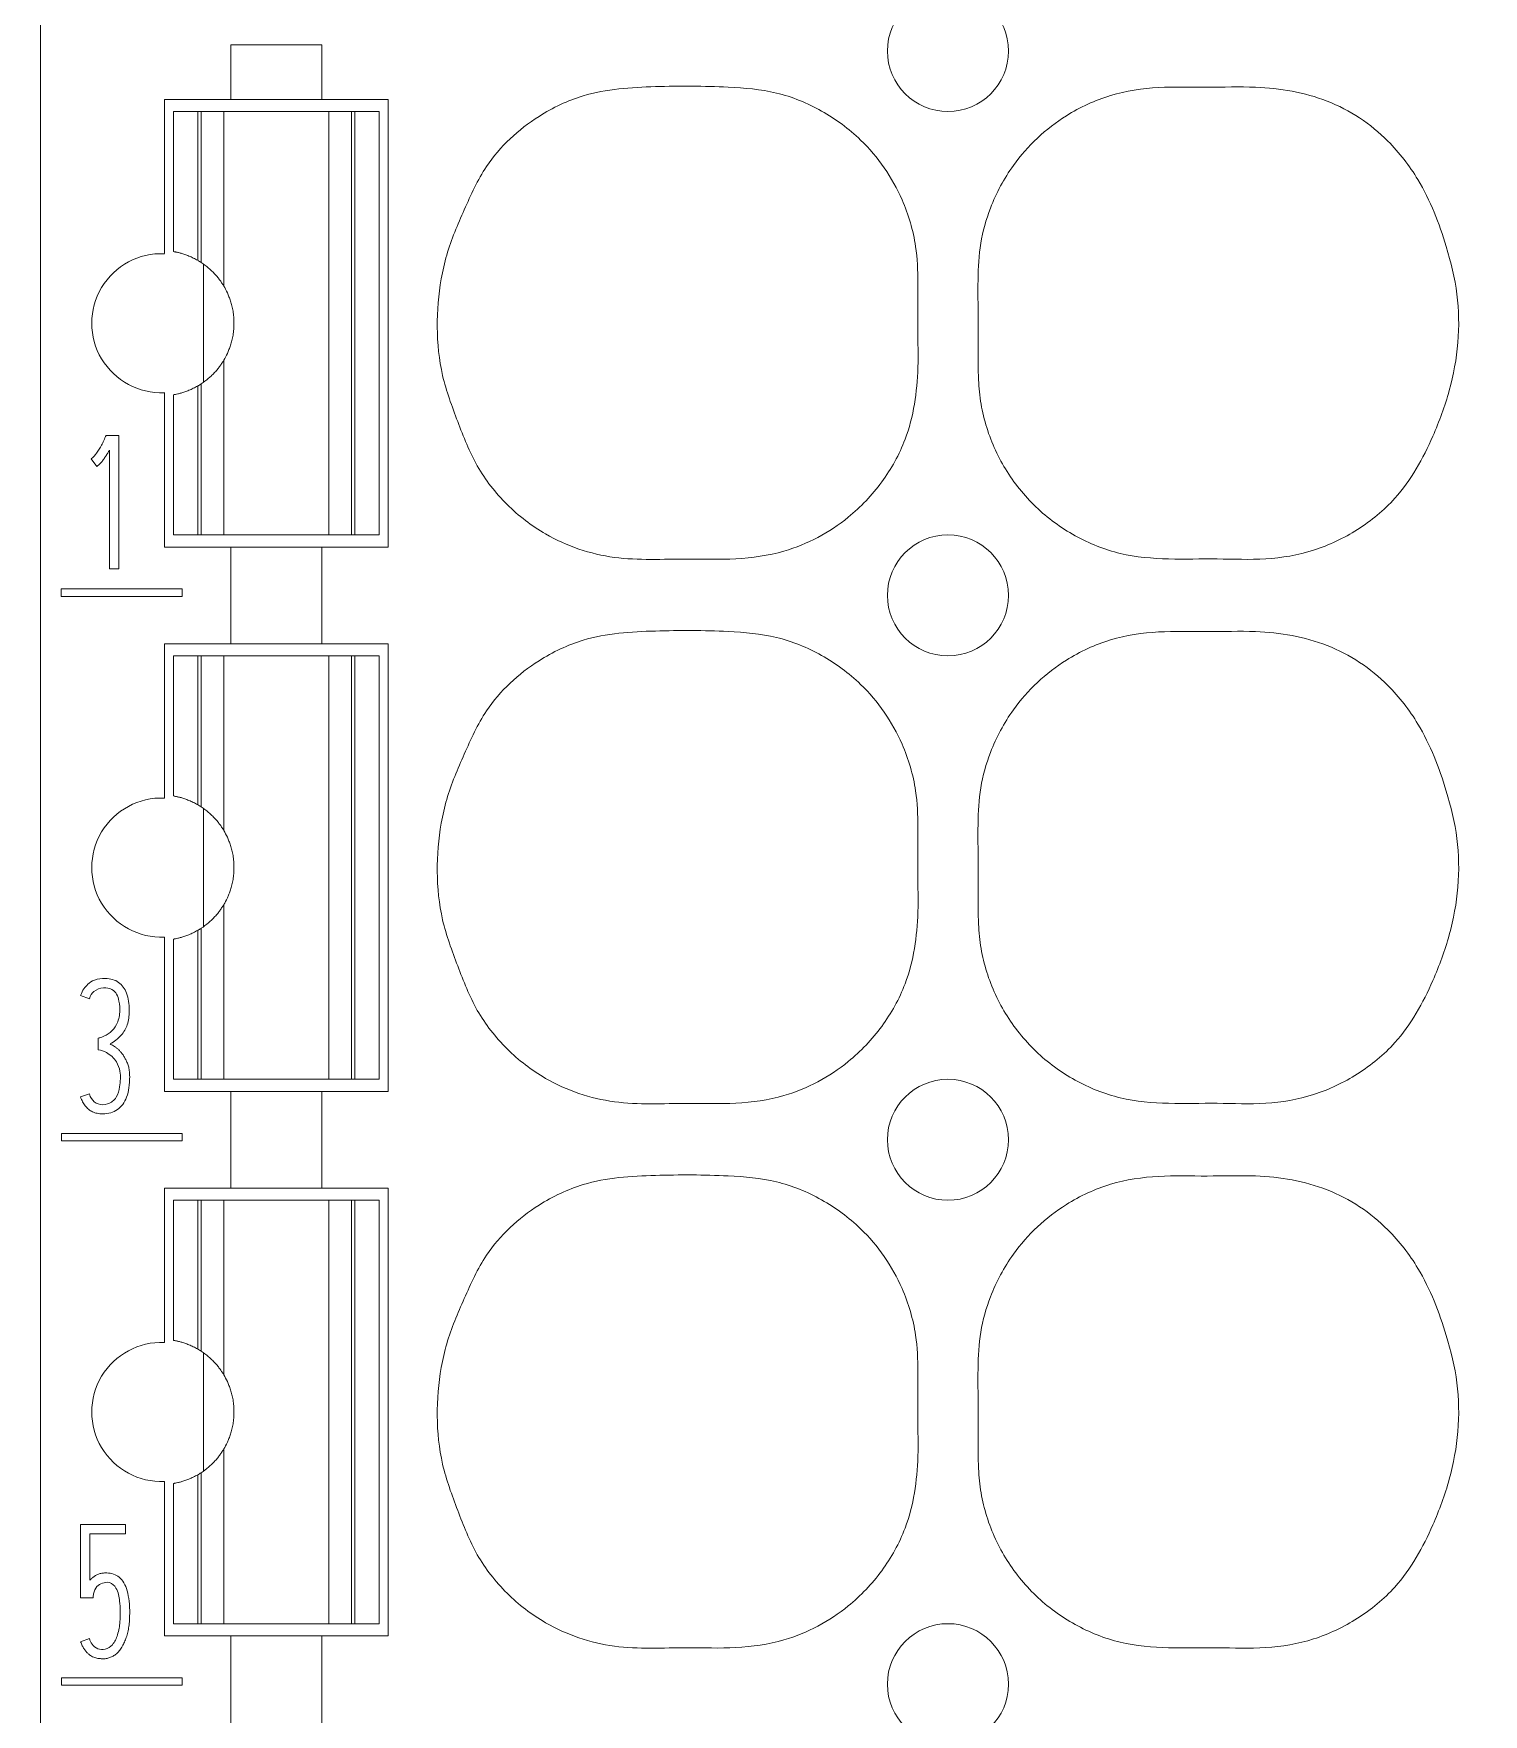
# Model space of a CAD drawing. Header units: millimetres. Extents: x 42356 to 50646, y 31507 to 39566.
# Drawn here: x 47682.47 to 47694.45, y 33787.12 to 33801.01 of the extents above; entities that cross this region are included whole.
import ezdxf

# ---------------------------------------------------------------- set-up
doc = ezdxf.new("R2010")
doc.units = ezdxf.units.MM
doc.set_wipeout_variables(frame=1)
doc.layers.add('000-PI-Oprema', color=30, linetype='Continuous', lineweight=5)
doc.layers.add('004-PI-DIN Šina', color=3, linetype='Continuous')

# ---------------------------------------------------------------- blocks, each defined once
blk = doc.blocks.new('*U116')
at = {"layer": '004-PI-DIN Šina'}
blk.add_lwpolyline([(650, -17.5), (650, 17.5), (0, 17.5), (0, -17.5)], close=True, dxfattribs=at)
blk = doc.blocks.new('PLC_CARD')
at = {"layer": '000-PI-Oprema'}
for p, q in [((0, -16.376), (0, -58.724)), ((15, -16.376), (15, -58.724)), ((1.575, -17.624), (1.575, -17.174)), ((1.575, -17.174), (2.325, -17.174)), ((2.325, -17.174), (2.325, -17.624)), ((1.025, -17.624), (1.025, -18.899)), ((1.575, -17.624), (1.025, -17.624)), ((2.325, -17.624), (1.575, -17.624)), ((2.875, -17.624), (2.325, -17.624)), ((2.875, -21.324), (2.875, -17.624)), ((1.099, -17.724), (1.099, -18.882)), ((1.1, -17.724), (1.3, -17.724)), ((1.1, -17.724), (1.1, -18.882)), ((1.1, -17.724), (1.1, -18.882)), ((1.328, -17.724), (1.3, -17.724)), ((1.3, -17.724), (1.3, -18.954)), ((1.516, -17.724), (1.328, -17.724)), ((1.328, -17.724), (1.328, -18.971)), ((1.516, -17.724), (1.516, -19.167)), ((2.572, -17.724), (2.384, -17.724)), ((2.384, -17.724), (2.384, -21.224)), ((2.6, -17.724), (2.572, -17.724)), ((2.572, -17.724), (2.572, -21.224)), ((2.8, -17.724), (2.6, -17.724)), ((2.6, -17.724), (2.6, -21.224)), ((2.8, -17.724), (2.8, -21.224)), ((1.349, -19.962), (1.349, -18.986)), ((1.516, -19.78), (1.516, -21.224)), ((1.3, -19.993), (1.3, -21.224)), ((1.328, -19.976), (1.328, -21.224)), ((1.025, -20.048), (1.025, -21.324)), ((1.099, -20.065), (1.099, -21.224)), ((1.1, -20.065), (1.1, -21.224)), ((1.1, -20.065), (1.1, -21.224)), ((0.543, -20.401), (0.648, -20.401)), ((0.648, -20.401), (0.648, -21.504)), ((0.571, -21.504), (0.571, -20.524)), ((15.1, -20.504), (15, -20.504)), ((0.466, -20.658), (0.421, -20.594)), ((15.1, -20.768), (15, -20.768)), ((1.1, -21.224), (1.3, -21.224)), ((1.328, -21.224), (1.3, -21.224)), ((1.516, -21.224), (1.328, -21.224)), ((2.572, -21.224), (2.384, -21.224)), ((2.6, -21.224), (2.572, -21.224)), ((2.8, -21.224), (2.6, -21.224)), ((1.025, -21.324), (1.575, -21.324)), ((1.575, -22.124), (1.575, -21.324)), ((1.575, -21.324), (2.325, -21.324)), ((2.325, -21.324), (2.875, -21.324)), ((2.325, -21.324), (2.325, -22.124)), ((0.648, -21.504), (0.571, -21.504)), ((1.172, -21.671), (0.173, -21.671)), ((0.173, -21.671), (0.173, -21.732)), ((1.172, -21.732), (1.172, -21.671)), ((0.173, -21.732), (1.172, -21.732)), ((1.025, -22.124), (1.025, -23.399)), ((1.575, -22.124), (1.025, -22.124)), ((1.099, -22.224), (1.099, -23.382)), ((1.1, -22.224), (1.3, -22.224)), ((1.1, -22.224), (1.1, -23.382)), ((1.1, -22.224), (1.1, -23.382)), ((1.328, -22.224), (1.3, -22.224)), ((1.3, -22.224), (1.3, -23.454)), ((1.516, -22.224), (1.328, -22.224)), ((1.328, -22.224), (1.328, -23.471)), ((1.516, -22.224), (1.516, -23.667)), ((2.325, -22.124), (1.575, -22.124)), ((2.875, -22.124), (2.325, -22.124)), ((2.572, -22.224), (2.384, -22.224)), ((2.384, -22.224), (2.384, -25.724)), ((2.6, -22.224), (2.572, -22.224)), ((2.572, -22.224), (2.572, -25.724)), ((2.8, -22.224), (2.6, -22.224)), ((2.6, -22.224), (2.6, -25.724)), ((2.8, -22.224), (2.8, -25.724)), ((2.875, -25.824), (2.875, -22.124)), ((15, -23.456), (15.1, -23.456)), ((1.349, -24.462), (1.349, -23.486)), ((15.1, -24.048), (15, -24.048)), ((15.1, -24.848), (15.1, -24.048)), ((1.516, -24.28), (1.516, -25.724)), ((1.025, -24.548), (1.025, -25.824)), ((1.099, -24.565), (1.099, -25.724)), ((1.1, -24.565), (1.1, -25.724)), ((1.1, -24.565), (1.1, -25.724)), ((1.3, -24.493), (1.3, -25.724)), ((1.328, -24.476), (1.328, -25.724)), ((15.1, -24.848), (15, -24.848)), ((15.1, -26.168), (15.1, -24.848)), ((0.405, -25.058), (0.333, -25.03)), ((0.478, -25.48), (0.478, -25.384)), ((1.025, -25.824), (1.575, -25.824)), ((1.1, -25.724), (1.3, -25.724)), ((1.328, -25.724), (1.3, -25.724)), ((1.516, -25.724), (1.328, -25.724)), ((1.575, -26.624), (1.575, -25.824)), ((1.575, -25.824), (2.325, -25.824)), ((2.325, -25.824), (2.875, -25.824)), ((2.325, -25.824), (2.325, -26.624)), ((2.572, -25.724), (2.384, -25.724)), ((2.6, -25.724), (2.572, -25.724)), ((2.8, -25.724), (2.6, -25.724)), ((0.331, -25.87), (0.406, -25.845)), ((1.173, -26.172), (0.174, -26.172)), ((0.174, -26.172), (0.174, -26.233)), ((0.174, -26.233), (1.173, -26.233)), ((1.173, -26.233), (1.173, -26.172)), ((15.1, -26.168), (15, -26.168)), ((15.1, -27.408), (15.1, -26.168)), ((1.025, -26.624), (1.025, -27.899)), ((1.575, -26.624), (1.025, -26.624)), ((2.325, -26.624), (1.575, -26.624)), ((2.875, -26.624), (2.325, -26.624)), ((2.875, -30.324), (2.875, -26.624)), ((1.099, -26.724), (1.099, -27.882)), ((1.1, -26.724), (1.3, -26.724)), ((1.1, -26.724), (1.1, -27.882)), ((1.1, -26.724), (1.1, -27.882)), ((1.328, -26.724), (1.3, -26.724)), ((1.3, -26.724), (1.3, -27.954)), ((1.516, -26.724), (1.328, -26.724)), ((1.328, -26.724), (1.328, -27.971)), ((1.516, -26.724), (1.516, -28.167)), ((2.572, -26.724), (2.384, -26.724)), ((2.384, -26.724), (2.384, -30.224)), ((2.6, -26.724), (2.572, -26.724)), ((2.572, -26.724), (2.572, -30.224)), ((2.8, -26.724), (2.6, -26.724)), ((2.6, -26.724), (2.6, -30.224)), ((2.8, -26.724), (2.8, -30.224)), ((15.127, -27.012), (15.1, -27.012)), ((15.1, -27.408), (15, -27.408)), ((1.349, -28.962), (1.349, -27.986)), ((15.1, -28.048), (15, -28.048)), ((15.1, -28.088), (15.1, -28.048)), ((15.1, -28.088), (15, -28.088)), ((15.1, -30.888), (15.1, -28.088)), ((15.127, -28.155), (15.1, -28.155)), ((15.127, -28.516), (15.1, -28.516)), ((15.127, -28.599), (15.1, -28.599)), ((15.127, -28.516), (15.127, -28.599)), ((1.516, -28.78), (1.516, -30.224)), ((1.3, -28.993), (1.3, -30.224)), ((1.328, -28.976), (1.328, -30.224)), ((1.025, -29.048), (1.025, -30.324)), ((1.099, -29.065), (1.099, -30.224)), ((1.1, -29.065), (1.1, -30.224)), ((1.1, -29.065), (1.1, -30.224)), ((0.331, -30.01), (0.331, -29.404)), ((0.331, -29.404), (0.703, -29.404)), ((0.703, -29.404), (0.703, -29.481)), ((0.409, -29.481), (0.409, -29.865)), ((0.703, -29.481), (0.409, -29.481)), ((15.127, -29.506), (15.1, -29.506)), ((15.127, -29.564), (15.1, -29.564)), ((15.127, -29.581), (15.1, -29.581)), ((15.127, -29.564), (15.127, -29.581)), ((15.127, -29.747), (15.1, -29.747)), ((15.127, -29.747), (15.127, -30.274)), ((0.437, -30.01), (0.331, -30.01)), ((1.1, -30.224), (1.3, -30.224)), ((1.328, -30.224), (1.3, -30.224)), ((1.516, -30.224), (1.328, -30.224)), ((2.572, -30.224), (2.384, -30.224)), ((2.6, -30.224), (2.572, -30.224)), ((2.8, -30.224), (2.6, -30.224)), ((15.127, -30.274), (15.1, -30.274)), ((15.127, -30.274), (15.127, -30.413)), ((0.333, -30.373), (0.406, -30.347)), ((1.025, -30.324), (1.575, -30.324)), ((1.575, -31.124), (1.575, -30.324)), ((1.575, -30.324), (2.325, -30.324)), ((2.325, -30.324), (2.875, -30.324)), ((2.325, -30.324), (2.325, -31.124)), ((15.127, -30.413), (15.1, -30.413)), ((15.127, -30.413), (15.127, -30.935)), ((1.173, -30.672), (0.175, -30.672)), ((0.175, -30.672), (0.175, -30.733)), ((1.173, -30.733), (1.173, -30.672)), ((0.175, -30.733), (1.173, -30.733)), ((15.1, -30.888), (15, -30.888)), ((15.027, -30.888), (15.027, -30.935)), ((15.127, -30.935), (15.027, -30.935))]:
    blk.add_line(p, q, dxfattribs=at)
for centre in [(7.5, -17.224), (7.5, -21.724), (7.5, -26.224), (7.5, -30.724)]:
    blk.add_circle(centre, 0.5, dxfattribs=at)
for centre, radius, start, end in [((1, -19.474), 0.575, 87.5081, 272.4919), ((1, -19.474), 0.6, 56.8644, 60), ((1, -19.474), 0.6, 300, 303.1356), ((1, -23.974), 0.575, 87.5081, 272.4919), ((1, -23.974), 0.6, 56.8644, 60), ((1, -23.974), 0.6, 300, 303.1356), ((1, -28.474), 0.575, 87.5081, 272.4919), ((1, -28.474), 0.6, 56.8644, 60), ((1, -28.474), 0.6, 300, 303.1356)]:
    blk.add_arc(centre, radius, start, end, dxfattribs=at)
for points, knots in [([(3.611, -20.654), (3.677, -20.77), (3.845, -20.984), (4.22, -21.273), (4.74, -21.449), (5.28, -21.415), (5.747, -21.434), (6.218, -21.366), (6.641, -21.14), (6.966, -20.797), (7.198, -20.381), (7.264, -19.908), (7.242, -19.375), (7.27, -18.903), (7.118, -18.381), (6.845, -17.987), (6.465, -17.706), (6.087, -17.551), (5.616, -17.513), (5.085, -17.512), (4.542, -17.545), (4.051, -17.78), (3.696, -18.105), (3.502, -18.536), (3.369, -18.843), (3.295, -19.172), (3.268, -19.505), (3.307, -19.911), (3.448, -20.287), (3.545, -20.538), (3.611, -20.654)], [0, 0, 0, 0, 0.03125, 0.0625, 0.109375, 0.15625, 0.1875, 0.21875, 0.265625, 0.296875, 0.328125, 0.375, 0.40625, 0.453125, 0.484375, 0.53125, 0.5625, 0.59375, 0.625, 0.671875, 0.71875, 0.75, 0.796875, 0.828125, 0.859375, 0.875, 0.90625, 0.9375, 0.96875, 1, 1, 1, 1]), ([(7.976, -20.679), (8.045, -20.794), (8.215, -21.005), (8.542, -21.245), (8.92, -21.397), (9.324, -21.43), (9.725, -21.417), (10.127, -21.437), (10.527, -21.368), (10.893, -21.193), (11.262, -20.891), (11.491, -20.473), (11.654, -20.034), (11.727, -19.636), (11.721, -19.231), (11.608, -18.774), (11.439, -18.334), (11.107, -17.902), (10.65, -17.598), (10.109, -17.509), (9.642, -17.529), (9.24, -17.514), (8.839, -17.573), (8.5, -17.731), (8.233, -17.936), (8.011, -18.189), (7.852, -18.486), (7.76, -18.812), (7.744, -19.147), (7.754, -19.515), (7.744, -19.85), (7.77, -20.185), (7.848, -20.444), (7.941, -20.622), (7.976, -20.679)], [0, 0, 0, 0, 0.03125, 0.0625, 0.09375, 0.125, 0.15625, 0.1875, 0.21875, 0.25, 0.28125, 0.328125, 0.359375, 0.390625, 0.421875, 0.453125, 0.5, 0.53125, 0.578125, 0.625, 0.65625, 0.6875, 0.71875, 0.75, 0.773438, 0.796875, 0.828125, 0.851562, 0.875, 0.90625, 0.9375, 0.953125, 0.984375, 1, 1, 1, 1]), ([(2.384, -17.724), (2.375, -17.724), (2.356, -17.724), (2.328, -17.724), (2.299, -17.724), (2.279, -17.724), (2.242, -17.724), (2.171, -17.724), (2.096, -17.724), (2.003, -17.724), (1.904, -17.724), (1.806, -17.724), (1.727, -17.724), (1.658, -17.724), (1.62, -17.724), (1.6, -17.724), (1.561, -17.724), (1.534, -17.724), (1.516, -17.724)], [0, 0, 0, 0, 0.06207, 0.11975, 0.187035, 0.2395, 0.284229, 0.328958, 0.391725, 0.453791, 0.535986, 0.613149, 0.671042, 0.715771, 0.7605, 0.819646, 0.88025, 1, 1, 1, 1]), ([(1.3, -18.954), (1.288, -18.947), (1.276, -18.941), (1.258, -18.932), (1.252, -18.929), (1.24, -18.924), (1.234, -18.921), (1.216, -18.914), (1.205, -18.91), (1.188, -18.904), (1.183, -18.902), (1.172, -18.899), (1.167, -18.897), (1.153, -18.893), (1.144, -18.891), (1.132, -18.888), (1.129, -18.888), (1.122, -18.886), (1.116, -18.885), (1.111, -18.884), (1.107, -18.883), (1.106, -18.883), (1.101, -18.882), (1.1, -18.882), (1.1, -18.882)], [0, 0, 0, 0, 0.125, 0.125, 0.1875, 0.1875, 0.25, 0.25, 0.375, 0.375, 0.4375, 0.4375, 0.5, 0.5, 0.625, 0.625, 0.6875, 0.6875, 0.75, 0.8125, 0.8125, 0.875, 0.875, 1, 1, 1, 1]), ([(1.516, -19.167), (1.512, -19.161), (1.507, -19.153), (1.497, -19.138), (1.492, -19.129), (1.479, -19.113), (1.473, -19.104), (1.458, -19.086), (1.451, -19.078), (1.435, -19.06), (1.427, -19.052), (1.409, -19.035), (1.4, -19.026), (1.371, -19.001), (1.35, -18.986), (1.328, -18.971)], [0, 0, 0, 0, 0.125, 0.125, 0.25, 0.25, 0.375, 0.375, 0.5, 0.5, 0.625, 0.625, 0.75, 0.75, 1, 1, 1, 1]), ([(1.516, -19.78), (1.526, -19.763), (1.536, -19.745), (1.55, -19.714), (1.554, -19.704), (1.563, -19.681), (1.567, -19.669), (1.575, -19.644), (1.579, -19.631), (1.584, -19.61), (1.586, -19.602), (1.589, -19.588), (1.591, -19.58), (1.594, -19.557), (1.596, -19.541), (1.599, -19.516), (1.599, -19.508), (1.6, -19.491), (1.6, -19.474), (1.6, -19.457), (1.599, -19.44), (1.599, -19.431), (1.596, -19.406), (1.594, -19.39), (1.591, -19.367), (1.589, -19.36), (1.586, -19.345), (1.584, -19.338), (1.579, -19.317), (1.576, -19.304), (1.568, -19.278), (1.563, -19.266), (1.554, -19.244), (1.55, -19.233), (1.536, -19.203), (1.526, -19.184), (1.516, -19.167)], [0, 0, 0, 0, 0.125, 0.125, 0.1875, 0.1875, 0.25, 0.25, 0.3125, 0.3125, 0.34375, 0.34375, 0.375, 0.375, 0.4375, 0.4375, 0.46875, 0.46875, 0.5, 0.53125, 0.53125, 0.5625, 0.5625, 0.625, 0.625, 0.65625, 0.65625, 0.6875, 0.6875, 0.75, 0.75, 0.8125, 0.8125, 0.875, 0.875, 1, 1, 1, 1]), ([(1.328, -19.976), (1.35, -19.962), (1.371, -19.946), (1.399, -19.921), (1.409, -19.913), (1.427, -19.896), (1.435, -19.887), (1.451, -19.87), (1.458, -19.861), (1.473, -19.844), (1.479, -19.835), (1.491, -19.818), (1.497, -19.81), (1.507, -19.794), (1.512, -19.787), (1.516, -19.78)], [0, 0, 0, 0, 0.25, 0.25, 0.375, 0.375, 0.5, 0.5, 0.625, 0.625, 0.75, 0.75, 0.875, 0.875, 1, 1, 1, 1]), ([(1.1, -20.065), (1.1, -20.065), (1.101, -20.065), (1.106, -20.064), (1.107, -20.064), (1.111, -20.063), (1.114, -20.063), (1.122, -20.061), (1.128, -20.06), (1.14, -20.057), (1.144, -20.056), (1.153, -20.054), (1.162, -20.051), (1.172, -20.048), (1.183, -20.045), (1.188, -20.043), (1.205, -20.038), (1.216, -20.033), (1.24, -20.024), (1.252, -20.018), (1.276, -20.006), (1.288, -20), (1.3, -19.993)], [0, 0, 0, 0, 0.125, 0.125, 0.1875, 0.1875, 0.25, 0.25, 0.375, 0.375, 0.4375, 0.4375, 0.5, 0.5625, 0.5625, 0.625, 0.625, 0.75, 0.75, 0.875, 0.875, 1, 1, 1, 1]), ([(0.421, -20.594), (0.437, -20.58), (0.47, -20.546), (0.501, -20.493), (0.525, -20.443), (0.537, -20.415), (0.543, -20.401)], [0, 0, 0, 0, 0.274424, 0.612757, 0.793666, 1, 1, 1, 1]), ([(0.571, -20.524), (0.566, -20.532), (0.556, -20.548), (0.541, -20.573), (0.524, -20.598), (0.506, -20.622), (0.486, -20.642), (0.473, -20.653), (0.466, -20.658)], [0, 0, 0, 0, 0.160979, 0.331327, 0.511234, 0.688038, 0.850249, 1, 1, 1, 1]), ([(15.1, -20.768), (15.1, -20.887), (15.1, -21.165), (15.1, -21.56), (15.1, -21.937), (15.1, -22.226), (15.1, -22.397), (15.1, -22.344), (15.1, -21.949), (15.1, -21.467), (15.1, -20.898), (15.1, -20.56), (15.1, -20.504), (15.1, -20.504)], [0, 0, 0, 0, 0.084853, 0.194043, 0.264481, 0.338003, 0.380852, 0.417934, 0.497429, 0.657125, 0.779194, 0.912825, 1, 1, 1, 1]), ([(15.1, -23.456), (15.1, -23.456), (15.1, -23.391), (15.1, -22.996), (15.1, -22.311), (15.1, -21.549), (15.1, -21.015), (15.1, -20.768)], [0, 0, 0, 0, 0.115769, 0.313891, 0.502507, 0.7699, 1, 1, 1, 1]), ([(2.384, -21.224), (2.375, -21.224), (2.356, -21.224), (2.328, -21.224), (2.299, -21.224), (2.279, -21.224), (2.242, -21.224), (2.171, -21.224), (2.096, -21.224), (2.003, -21.224), (1.904, -21.224), (1.806, -21.224), (1.727, -21.224), (1.658, -21.224), (1.62, -21.224), (1.6, -21.224), (1.561, -21.224), (1.534, -21.224), (1.516, -21.224)], [0, 0, 0, 0, 0.06207, 0.11975, 0.187035, 0.2395, 0.284229, 0.328958, 0.391725, 0.453791, 0.535986, 0.613149, 0.671042, 0.715771, 0.7605, 0.819646, 0.88025, 1, 1, 1, 1]), ([(3.611, -25.154), (3.677, -25.27), (3.845, -25.484), (4.22, -25.773), (4.74, -25.949), (5.28, -25.915), (5.747, -25.934), (6.218, -25.866), (6.641, -25.64), (6.966, -25.297), (7.198, -24.881), (7.264, -24.408), (7.242, -23.875), (7.27, -23.403), (7.118, -22.881), (6.845, -22.487), (6.465, -22.206), (6.087, -22.051), (5.616, -22.013), (5.085, -22.012), (4.542, -22.045), (4.051, -22.28), (3.696, -22.605), (3.502, -23.036), (3.369, -23.343), (3.295, -23.672), (3.268, -24.005), (3.307, -24.411), (3.448, -24.787), (3.545, -25.038), (3.611, -25.154)], [0, 0, 0, 0, 0.03125, 0.0625, 0.109375, 0.15625, 0.1875, 0.21875, 0.265625, 0.296875, 0.328125, 0.375, 0.40625, 0.453125, 0.484375, 0.53125, 0.5625, 0.59375, 0.625, 0.671875, 0.71875, 0.75, 0.796875, 0.828125, 0.859375, 0.875, 0.90625, 0.9375, 0.96875, 1, 1, 1, 1]), ([(7.976, -25.179), (8.045, -25.294), (8.215, -25.505), (8.542, -25.745), (8.92, -25.897), (9.324, -25.93), (9.725, -25.917), (10.127, -25.937), (10.527, -25.868), (10.893, -25.693), (11.262, -25.391), (11.491, -24.973), (11.654, -24.534), (11.727, -24.136), (11.721, -23.731), (11.608, -23.274), (11.439, -22.834), (11.107, -22.402), (10.65, -22.098), (10.109, -22.009), (9.642, -22.029), (9.24, -22.014), (8.839, -22.073), (8.5, -22.231), (8.233, -22.436), (8.011, -22.689), (7.852, -22.986), (7.76, -23.312), (7.744, -23.647), (7.754, -24.015), (7.744, -24.35), (7.77, -24.685), (7.848, -24.944), (7.941, -25.122), (7.976, -25.179)], [0, 0, 0, 0, 0.03125, 0.0625, 0.09375, 0.125, 0.15625, 0.1875, 0.21875, 0.25, 0.28125, 0.328125, 0.359375, 0.390625, 0.421875, 0.453125, 0.5, 0.53125, 0.578125, 0.625, 0.65625, 0.6875, 0.71875, 0.75, 0.773438, 0.796875, 0.828125, 0.851562, 0.875, 0.90625, 0.9375, 0.953125, 0.984375, 1, 1, 1, 1]), ([(2.384, -22.224), (2.375, -22.224), (2.356, -22.224), (2.328, -22.224), (2.299, -22.224), (2.279, -22.224), (2.242, -22.224), (2.171, -22.224), (2.096, -22.224), (2.003, -22.224), (1.904, -22.224), (1.806, -22.224), (1.727, -22.224), (1.658, -22.224), (1.62, -22.224), (1.6, -22.224), (1.561, -22.224), (1.534, -22.224), (1.516, -22.224)], [0, 0, 0, 0, 0.06207, 0.11975, 0.187035, 0.2395, 0.284229, 0.328958, 0.391725, 0.453791, 0.535986, 0.613149, 0.671042, 0.715771, 0.7605, 0.819646, 0.88025, 1, 1, 1, 1]), ([(1.3, -23.454), (1.288, -23.447), (1.276, -23.441), (1.258, -23.432), (1.252, -23.429), (1.24, -23.424), (1.234, -23.421), (1.216, -23.414), (1.205, -23.41), (1.188, -23.404), (1.183, -23.402), (1.172, -23.399), (1.167, -23.397), (1.153, -23.393), (1.144, -23.391), (1.132, -23.388), (1.129, -23.388), (1.122, -23.386), (1.116, -23.385), (1.111, -23.384), (1.107, -23.383), (1.106, -23.383), (1.101, -23.382), (1.1, -23.382), (1.1, -23.382)], [0, 0, 0, 0, 0.125, 0.125, 0.1875, 0.1875, 0.25, 0.25, 0.375, 0.375, 0.4375, 0.4375, 0.5, 0.5, 0.625, 0.625, 0.6875, 0.6875, 0.75, 0.8125, 0.8125, 0.875, 0.875, 1, 1, 1, 1]), ([(1.516, -23.667), (1.512, -23.661), (1.507, -23.653), (1.497, -23.638), (1.492, -23.629), (1.479, -23.613), (1.473, -23.604), (1.458, -23.586), (1.451, -23.578), (1.435, -23.56), (1.427, -23.552), (1.409, -23.535), (1.4, -23.526), (1.371, -23.501), (1.35, -23.486), (1.328, -23.471)], [0, 0, 0, 0, 0.125, 0.125, 0.25, 0.25, 0.375, 0.375, 0.5, 0.5, 0.625, 0.625, 0.75, 0.75, 1, 1, 1, 1]), ([(1.516, -24.28), (1.526, -24.263), (1.536, -24.245), (1.55, -24.214), (1.554, -24.204), (1.563, -24.181), (1.567, -24.169), (1.575, -24.144), (1.579, -24.131), (1.584, -24.11), (1.586, -24.102), (1.589, -24.088), (1.591, -24.08), (1.594, -24.057), (1.596, -24.041), (1.599, -24.016), (1.599, -24.008), (1.6, -23.991), (1.6, -23.974), (1.6, -23.957), (1.599, -23.94), (1.599, -23.931), (1.596, -23.906), (1.594, -23.89), (1.591, -23.867), (1.589, -23.86), (1.586, -23.845), (1.584, -23.838), (1.579, -23.817), (1.576, -23.804), (1.568, -23.778), (1.563, -23.766), (1.554, -23.744), (1.55, -23.733), (1.536, -23.703), (1.526, -23.684), (1.516, -23.667)], [0, 0, 0, 0, 0.125, 0.125, 0.1875, 0.1875, 0.25, 0.25, 0.3125, 0.3125, 0.34375, 0.34375, 0.375, 0.375, 0.4375, 0.4375, 0.46875, 0.46875, 0.5, 0.53125, 0.53125, 0.5625, 0.5625, 0.625, 0.625, 0.65625, 0.65625, 0.6875, 0.6875, 0.75, 0.75, 0.8125, 0.8125, 0.875, 0.875, 1, 1, 1, 1]), ([(1.328, -24.476), (1.35, -24.462), (1.371, -24.446), (1.399, -24.421), (1.409, -24.413), (1.427, -24.396), (1.435, -24.387), (1.451, -24.37), (1.458, -24.361), (1.473, -24.344), (1.479, -24.335), (1.491, -24.318), (1.497, -24.31), (1.507, -24.294), (1.512, -24.287), (1.516, -24.28)], [0, 0, 0, 0, 0.25, 0.25, 0.375, 0.375, 0.5, 0.5, 0.625, 0.625, 0.75, 0.75, 0.875, 0.875, 1, 1, 1, 1]), ([(1.1, -24.565), (1.1, -24.565), (1.101, -24.565), (1.106, -24.564), (1.107, -24.564), (1.111, -24.563), (1.114, -24.563), (1.122, -24.561), (1.128, -24.56), (1.14, -24.557), (1.144, -24.556), (1.153, -24.554), (1.162, -24.551), (1.172, -24.548), (1.183, -24.545), (1.188, -24.543), (1.205, -24.538), (1.216, -24.533), (1.24, -24.524), (1.252, -24.518), (1.276, -24.506), (1.288, -24.5), (1.3, -24.493)], [0, 0, 0, 0, 0.125, 0.125, 0.1875, 0.1875, 0.25, 0.25, 0.375, 0.375, 0.4375, 0.4375, 0.5, 0.5625, 0.5625, 0.625, 0.625, 0.75, 0.75, 0.875, 0.875, 1, 1, 1, 1]), ([(0.333, -25.03), (0.34, -25.01), (0.356, -24.978), (0.394, -24.933), (0.453, -24.896), (0.545, -24.884), (0.654, -24.91), (0.725, -25.018), (0.737, -25.14), (0.73, -25.258), (0.685, -25.346), (0.628, -25.398), (0.593, -25.423), (0.577, -25.432)], [0, 0, 0, 0, 0.063247, 0.112632, 0.179319, 0.27478, 0.391534, 0.504091, 0.647878, 0.763761, 0.866845, 0.941481, 1, 1, 1, 1]), ([(0.478, -25.384), (0.488, -25.382), (0.523, -25.372), (0.581, -25.341), (0.638, -25.269), (0.661, -25.174), (0.653, -25.088), (0.636, -25.02), (0.59, -24.973), (0.517, -24.961), (0.44, -24.989), (0.413, -25.032), (0.405, -25.058)], [0, 0, 0, 0, 0.040831, 0.149565, 0.264607, 0.407315, 0.534359, 0.616951, 0.691579, 0.788079, 0.903151, 1, 1, 1, 1]), ([(0.577, -25.432), (0.581, -25.434), (0.59, -25.439), (0.605, -25.448), (0.622, -25.459), (0.64, -25.473), (0.658, -25.491), (0.675, -25.511), (0.692, -25.535), (0.706, -25.561), (0.72, -25.591), (0.731, -25.625), (0.737, -25.662), (0.739, -25.72), (0.735, -25.791), (0.717, -25.869), (0.685, -25.932), (0.639, -25.978), (0.58, -26.005), (0.522, -26.012), (0.47, -26.007), (0.43, -25.995), (0.397, -25.973), (0.37, -25.944), (0.348, -25.909), (0.336, -25.883), (0.331, -25.87)], [0, 0, 0, 0, 0.013742, 0.030757, 0.051099, 0.073878, 0.09839, 0.124871, 0.153233, 0.183485, 0.2159, 0.250508, 0.287713, 0.328123, 0.420601, 0.49876, 0.565987, 0.626908, 0.687589, 0.754696, 0.799851, 0.840281, 0.878434, 0.916873, 0.957002, 1, 1, 1, 1]), ([(0.406, -25.845), (0.409, -25.86), (0.423, -25.893), (0.477, -25.938), (0.562, -25.935), (0.637, -25.878), (0.659, -25.773), (0.667, -25.672), (0.63, -25.567), (0.56, -25.504), (0.502, -25.484), (0.478, -25.48)], [0, 0, 0, 0, 0.054593, 0.14574, 0.248172, 0.365383, 0.483275, 0.652423, 0.759568, 0.906165, 1, 1, 1, 1]), ([(2.384, -25.724), (2.375, -25.724), (2.356, -25.724), (2.328, -25.724), (2.299, -25.724), (2.279, -25.724), (2.242, -25.724), (2.171, -25.724), (2.096, -25.724), (2.003, -25.724), (1.904, -25.724), (1.806, -25.724), (1.727, -25.724), (1.658, -25.724), (1.62, -25.724), (1.6, -25.724), (1.561, -25.724), (1.534, -25.724), (1.516, -25.724)], [0, 0, 0, 0, 0.06207, 0.11975, 0.187035, 0.2395, 0.284229, 0.328958, 0.391725, 0.453791, 0.535986, 0.613149, 0.671042, 0.715771, 0.7605, 0.819646, 0.88025, 1, 1, 1, 1]), ([(3.611, -29.654), (3.677, -29.77), (3.845, -29.984), (4.22, -30.273), (4.74, -30.449), (5.28, -30.415), (5.747, -30.434), (6.218, -30.366), (6.641, -30.14), (6.966, -29.797), (7.198, -29.381), (7.264, -28.908), (7.242, -28.375), (7.27, -27.903), (7.118, -27.381), (6.845, -26.987), (6.465, -26.706), (6.087, -26.551), (5.616, -26.513), (5.085, -26.512), (4.542, -26.545), (4.051, -26.78), (3.696, -27.105), (3.502, -27.536), (3.369, -27.843), (3.295, -28.172), (3.268, -28.505), (3.307, -28.911), (3.448, -29.287), (3.545, -29.538), (3.611, -29.654)], [0, 0, 0, 0, 0.03125, 0.0625, 0.109375, 0.15625, 0.1875, 0.21875, 0.265625, 0.296875, 0.328125, 0.375, 0.40625, 0.453125, 0.484375, 0.53125, 0.5625, 0.59375, 0.625, 0.671875, 0.71875, 0.75, 0.796875, 0.828125, 0.859375, 0.875, 0.90625, 0.9375, 0.96875, 1, 1, 1, 1]), ([(7.976, -29.679), (8.045, -29.794), (8.215, -30.005), (8.542, -30.245), (8.92, -30.397), (9.324, -30.43), (9.725, -30.417), (10.127, -30.437), (10.527, -30.368), (10.893, -30.193), (11.262, -29.891), (11.491, -29.473), (11.654, -29.034), (11.727, -28.636), (11.721, -28.231), (11.608, -27.774), (11.439, -27.334), (11.107, -26.902), (10.65, -26.598), (10.109, -26.509), (9.642, -26.529), (9.24, -26.514), (8.839, -26.573), (8.5, -26.731), (8.233, -26.936), (8.011, -27.189), (7.852, -27.486), (7.76, -27.812), (7.744, -28.147), (7.754, -28.515), (7.744, -28.85), (7.77, -29.185), (7.848, -29.444), (7.941, -29.622), (7.976, -29.679)], [0, 0, 0, 0, 0.03125, 0.0625, 0.09375, 0.125, 0.15625, 0.1875, 0.21875, 0.25, 0.28125, 0.328125, 0.359375, 0.390625, 0.421875, 0.453125, 0.5, 0.53125, 0.578125, 0.625, 0.65625, 0.6875, 0.71875, 0.75, 0.773438, 0.796875, 0.828125, 0.851562, 0.875, 0.90625, 0.9375, 0.953125, 0.984375, 1, 1, 1, 1]), ([(2.384, -26.724), (2.375, -26.724), (2.356, -26.724), (2.328, -26.724), (2.299, -26.724), (2.279, -26.724), (2.242, -26.724), (2.171, -26.724), (2.096, -26.724), (2.003, -26.724), (1.904, -26.724), (1.806, -26.724), (1.727, -26.724), (1.658, -26.724), (1.62, -26.724), (1.6, -26.724), (1.561, -26.724), (1.534, -26.724), (1.516, -26.724)], [0, 0, 0, 0, 0.06207, 0.11975, 0.187035, 0.2395, 0.284229, 0.328958, 0.391725, 0.453791, 0.535986, 0.613149, 0.671042, 0.715771, 0.7605, 0.819646, 0.88025, 1, 1, 1, 1]), ([(15.127, -27.012), (15.127, -27.012), (15.127, -27.018), (15.127, -27.052), (15.127, -27.131), (15.127, -27.277), (15.127, -27.47), (15.127, -27.667), (15.127, -27.834), (15.127, -28.003), (15.127, -28.104), (15.127, -28.155)], [0, 0, 0, 0, 0.118058, 0.254412, 0.381016, 0.504486, 0.642104, 0.723445, 0.832754, 0.916377, 1, 1, 1, 1]), ([(15.027, -27.407), (15.027, -27.439), (15.027, -27.518), (15.027, -27.667), (15.027, -27.834), (15.027, -27.967), (15.027, -28.033), (15.027, -28.048)], [0, 0, 0, 0, 0.159343, 0.388049, 0.695388, 0.930508, 1, 1, 1, 1]), ([(1.3, -27.954), (1.288, -27.947), (1.276, -27.941), (1.258, -27.932), (1.252, -27.929), (1.24, -27.924), (1.234, -27.921), (1.216, -27.914), (1.205, -27.91), (1.188, -27.904), (1.183, -27.902), (1.172, -27.899), (1.167, -27.897), (1.153, -27.893), (1.144, -27.891), (1.132, -27.888), (1.129, -27.888), (1.122, -27.886), (1.116, -27.885), (1.111, -27.884), (1.107, -27.883), (1.106, -27.883), (1.101, -27.882), (1.1, -27.882), (1.1, -27.882)], [0, 0, 0, 0, 0.125, 0.125, 0.1875, 0.1875, 0.25, 0.25, 0.375, 0.375, 0.4375, 0.4375, 0.5, 0.5, 0.625, 0.625, 0.6875, 0.6875, 0.75, 0.8125, 0.8125, 0.875, 0.875, 1, 1, 1, 1]), ([(1.516, -28.167), (1.512, -28.161), (1.507, -28.153), (1.497, -28.138), (1.492, -28.129), (1.479, -28.113), (1.473, -28.104), (1.458, -28.086), (1.451, -28.078), (1.435, -28.06), (1.427, -28.052), (1.409, -28.035), (1.4, -28.026), (1.371, -28.001), (1.35, -27.986), (1.328, -27.971)], [0, 0, 0, 0, 0.125, 0.125, 0.25, 0.25, 0.375, 0.375, 0.5, 0.5, 0.625, 0.625, 0.75, 0.75, 1, 1, 1, 1]), ([(1.516, -28.78), (1.526, -28.763), (1.536, -28.745), (1.55, -28.714), (1.554, -28.704), (1.563, -28.681), (1.567, -28.669), (1.575, -28.644), (1.579, -28.631), (1.584, -28.61), (1.586, -28.602), (1.589, -28.588), (1.591, -28.58), (1.594, -28.557), (1.596, -28.541), (1.599, -28.516), (1.599, -28.508), (1.6, -28.491), (1.6, -28.474), (1.6, -28.457), (1.599, -28.44), (1.599, -28.431), (1.596, -28.406), (1.594, -28.39), (1.591, -28.367), (1.589, -28.36), (1.586, -28.345), (1.584, -28.338), (1.579, -28.317), (1.576, -28.304), (1.568, -28.278), (1.563, -28.266), (1.554, -28.244), (1.55, -28.233), (1.536, -28.203), (1.526, -28.184), (1.516, -28.167)], [0, 0, 0, 0, 0.125, 0.125, 0.1875, 0.1875, 0.25, 0.25, 0.3125, 0.3125, 0.34375, 0.34375, 0.375, 0.375, 0.4375, 0.4375, 0.46875, 0.46875, 0.5, 0.53125, 0.53125, 0.5625, 0.5625, 0.625, 0.625, 0.65625, 0.65625, 0.6875, 0.6875, 0.75, 0.75, 0.8125, 0.8125, 0.875, 0.875, 1, 1, 1, 1]), ([(15.127, -28.599), (15.127, -28.599), (15.127, -28.599), (15.127, -28.6), (15.127, -28.607), (15.127, -28.618), (15.127, -28.633), (15.127, -28.656), (15.127, -28.679), (15.127, -28.701), (15.127, -28.72), (15.127, -28.741), (15.127, -28.764), (15.127, -28.792), (15.127, -28.823), (15.127, -28.857), (15.127, -28.895), (15.127, -28.935), (15.127, -28.98), (15.127, -29.03), (15.127, -29.124), (15.127, -29.259), (15.127, -29.411), (15.127, -29.482), (15.127, -29.506)], [0, 0, 0, 0, 0.000873, 0.04209, 0.083339, 0.124888, 0.166293, 0.207401, 0.248867, 0.268905, 0.290343, 0.313254, 0.337495, 0.363076, 0.390237, 0.419126, 0.449881, 0.482667, 0.517815, 0.555798, 0.596889, 0.73562, 0.863123, 1, 1, 1, 1]), ([(1.328, -28.976), (1.35, -28.962), (1.371, -28.946), (1.399, -28.921), (1.409, -28.913), (1.427, -28.896), (1.435, -28.887), (1.451, -28.87), (1.458, -28.861), (1.473, -28.844), (1.479, -28.835), (1.491, -28.818), (1.497, -28.81), (1.507, -28.794), (1.512, -28.787), (1.516, -28.78)], [0, 0, 0, 0, 0.25, 0.25, 0.375, 0.375, 0.5, 0.5, 0.625, 0.625, 0.75, 0.75, 0.875, 0.875, 1, 1, 1, 1]), ([(1.1, -29.065), (1.1, -29.065), (1.101, -29.065), (1.106, -29.064), (1.107, -29.064), (1.111, -29.063), (1.114, -29.063), (1.122, -29.061), (1.128, -29.06), (1.14, -29.057), (1.144, -29.056), (1.153, -29.054), (1.162, -29.051), (1.172, -29.048), (1.183, -29.045), (1.188, -29.043), (1.205, -29.038), (1.216, -29.033), (1.24, -29.024), (1.252, -29.018), (1.276, -29.006), (1.288, -29), (1.3, -28.993)], [0, 0, 0, 0, 0.125, 0.125, 0.1875, 0.1875, 0.25, 0.25, 0.375, 0.375, 0.4375, 0.4375, 0.5, 0.5625, 0.5625, 0.625, 0.625, 0.75, 0.75, 0.875, 0.875, 1, 1, 1, 1]), ([(15.127, -29.508), (15.127, -29.514), (15.127, -29.533), (15.127, -29.552), (15.127, -29.564)], [0, 0, 0, 0, 0.336751, 1, 1, 1, 1]), ([(0.409, -29.865), (0.414, -29.86), (0.424, -29.849), (0.442, -29.835), (0.462, -29.822), (0.487, -29.811), (0.516, -29.806), (0.556, -29.803), (0.605, -29.81), (0.656, -29.839), (0.694, -29.888), (0.721, -29.956), (0.736, -30.043), (0.739, -30.125), (0.737, -30.195), (0.732, -30.246), (0.723, -30.293), (0.711, -30.336), (0.696, -30.376), (0.678, -30.411), (0.658, -30.442), (0.635, -30.468), (0.609, -30.488), (0.581, -30.503), (0.551, -30.512), (0.527, -30.515), (0.509, -30.514), (0.497, -30.513), (0.482, -30.512), (0.466, -30.51), (0.449, -30.504), (0.431, -30.497), (0.413, -30.487), (0.395, -30.472), (0.377, -30.455), (0.36, -30.432), (0.345, -30.405), (0.337, -30.384), (0.333, -30.373)], [0, 0, 0, 0, 0.016185, 0.033271, 0.051531, 0.071348, 0.093558, 0.118791, 0.162536, 0.203888, 0.248609, 0.301929, 0.367689, 0.447774, 0.488171, 0.526452, 0.56284, 0.597093, 0.628979, 0.658815, 0.68665, 0.712645, 0.737417, 0.761185, 0.784296, 0.807668, 0.815424, 0.824863, 0.835991, 0.848402, 0.861845, 0.876497, 0.892371, 0.909638, 0.928581, 0.949563, 0.973224, 1, 1, 1, 1]), ([(0.406, -30.347), (0.411, -30.364), (0.426, -30.397), (0.472, -30.437), (0.541, -30.442), (0.606, -30.397), (0.643, -30.311), (0.664, -30.188), (0.66, -30.057), (0.641, -29.939), (0.578, -29.875), (0.513, -29.886), (0.46, -29.916), (0.439, -29.966), (0.436, -29.999), (0.437, -30.01)], [0, 0, 0, 0, 0.050241, 0.110658, 0.170431, 0.241186, 0.332479, 0.441283, 0.610569, 0.720659, 0.790637, 0.848737, 0.901567, 0.966598, 1, 1, 1, 1]), ([(2.384, -30.224), (2.375, -30.224), (2.356, -30.224), (2.328, -30.224), (2.299, -30.224), (2.279, -30.224), (2.242, -30.224), (2.171, -30.224), (2.096, -30.224), (2.003, -30.224), (1.904, -30.224), (1.806, -30.224), (1.727, -30.224), (1.658, -30.224), (1.62, -30.224), (1.6, -30.224), (1.561, -30.224), (1.534, -30.224), (1.516, -30.224)], [0, 0, 0, 0, 0.06207, 0.11975, 0.187035, 0.2395, 0.284229, 0.328958, 0.391725, 0.453791, 0.535986, 0.613149, 0.671042, 0.715771, 0.7605, 0.819646, 0.88025, 1, 1, 1, 1])]:
    blk.add_open_spline(points, degree=3, knots=knots, dxfattribs=at)

msp = doc.modelspace()

# ---------------------------------------------------------------- block references
msp.add_blockref('*U116', (47497.526, 33817.989))

# ---------------------------------------------------------------- next in the draw order: wipeouts: each hides what was drawn before it
msp.add_wipeout([(47667.526, 33874.308), (47682.526, 33874.308), (47682.526, 33757.271), (47667.526, 33757.271)]).dxf.layer = '000-PI-Oprema'

# ---------------------------------------------------------------- next in the draw order: block references
at = {"layer": '000-PI-Oprema'}
msp.add_blockref('PLC_CARD', (47667.526, 33818.095), dxfattribs=at)

# ---------------------------------------------------------------- next in the draw order: wipeouts: each hides what was drawn before it
msp.add_wipeout([(47682.526, 33874.308), (47697.526, 33874.308), (47697.526, 33757.271), (47682.526, 33757.271)]).dxf.layer = '000-PI-Oprema'

# ---------------------------------------------------------------- next in the draw order: block references
msp.add_blockref('PLC_CARD', (47682.526, 33818.095), dxfattribs=at)

doc.saveas('drawing.dxf')
